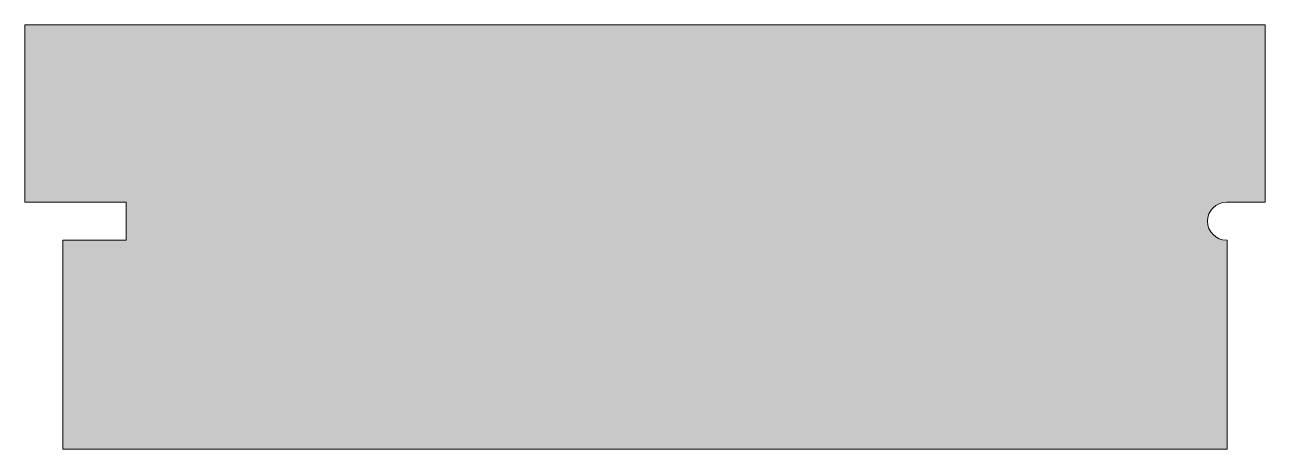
# Model space of a CAD drawing. Header units: millimetres. Extents: x 0 to 98, y -33.5 to 0.
import ezdxf

# ---------------------------------------------------------------- set-up
doc = ezdxf.new("R2010")
doc.units = ezdxf.units.MM
doc.header["$MEASUREMENT"] = 0
doc.layers.add('Layer 1', color=7, linetype='Continuous', lineweight=0)

msp = doc.modelspace()

# ---------------------------------------------------------------- hatches: boundary and pattern name
at = {"layer": 'Layer 1', "true_color": 0x231f20, "transparency": 33554687}
h = msp.add_hatch(color=250, dxfattribs=at)
h.dxf.hatch_style = 2
edge = h.paths.add_edge_path()
edge.add_spline(control_points=[(0, 0), (0, 0), (0, -14.019), (0, -14.019), (0, -14.019), (8, -14.019), (8, -14.019), (8, -14.019), (8, -17.019), (8, -17.019), (8, -17.019), (3, -17.019), (3, -17.019), (3, -17.019), (3, -33.519), (3, -33.519), (3, -33.519), (95, -33.519), (95, -33.519), (95, -33.519), (95, -17.01), (95, -17.01), (95, -17.01), (94.941, -17.01), (94.941, -17.01), (94.112, -17.01), (93.441, -16.338), (93.441, -15.51), (93.441, -14.682), (94.112, -14.01), (94.941, -14.01), (94.941, -14.01), (95.059, -14.01), (95.059, -14.01), (95.09, -14.01), (95.118, -14.017), (95.148, -14.019), (95.148, -14.019), (98, -14.019), (98, -14.019), (98, -14.019), (98, 0), (98, 0), (98, 0), (0, 0), (0, 0)], knot_values=[0, 0, 0, 0, 1, 1, 1, 2, 2, 2, 3, 3, 3, 4, 4, 4, 5, 5, 5, 6, 6, 6, 7, 7, 7, 8, 8, 8, 9, 9, 9, 10, 10, 10, 11, 11, 11, 12, 12, 12, 13, 13, 13, 14, 14, 14, 15, 15, 15, 15], degree=3, periodic=0)

# ---------------------------------------------------------------- linework, layer by layer
at = {"layer": 'Layer 1'}
msp.add_open_spline([(0, 0), (0, 0), (0, -14.019), (0, -14.019), (0, -14.019), (8, -14.019), (8, -14.019), (8, -14.019), (8, -17.019), (8, -17.019), (8, -17.019), (3, -17.019), (3, -17.019), (3, -17.019), (3, -33.519), (3, -33.519), (3, -33.519), (95, -33.519), (95, -33.519), (95, -33.519), (95, -17.01), (95, -17.01), (95, -17.01), (94.941, -17.01), (94.941, -17.01), (94.112, -17.01), (93.441, -16.338), (93.441, -15.51), (93.441, -14.682), (94.112, -14.01), (94.941, -14.01), (94.941, -14.01), (95.059, -14.01), (95.059, -14.01), (95.09, -14.01), (95.118, -14.017), (95.148, -14.019), (95.148, -14.019), (98, -14.019), (98, -14.019), (98, -14.019), (98, 0), (98, 0), (98, 0), (0, 0), (0, 0)], degree=3, knots=[0, 0, 0, 0, 1, 1, 1, 2, 2, 2, 3, 3, 3, 4, 4, 4, 5, 5, 5, 6, 6, 6, 7, 7, 7, 8, 8, 8, 9, 9, 9, 10, 10, 10, 11, 11, 11, 12, 12, 12, 13, 13, 13, 14, 14, 14, 15, 15, 15, 15], dxfattribs=at)

doc.saveas('drawing.dxf')
